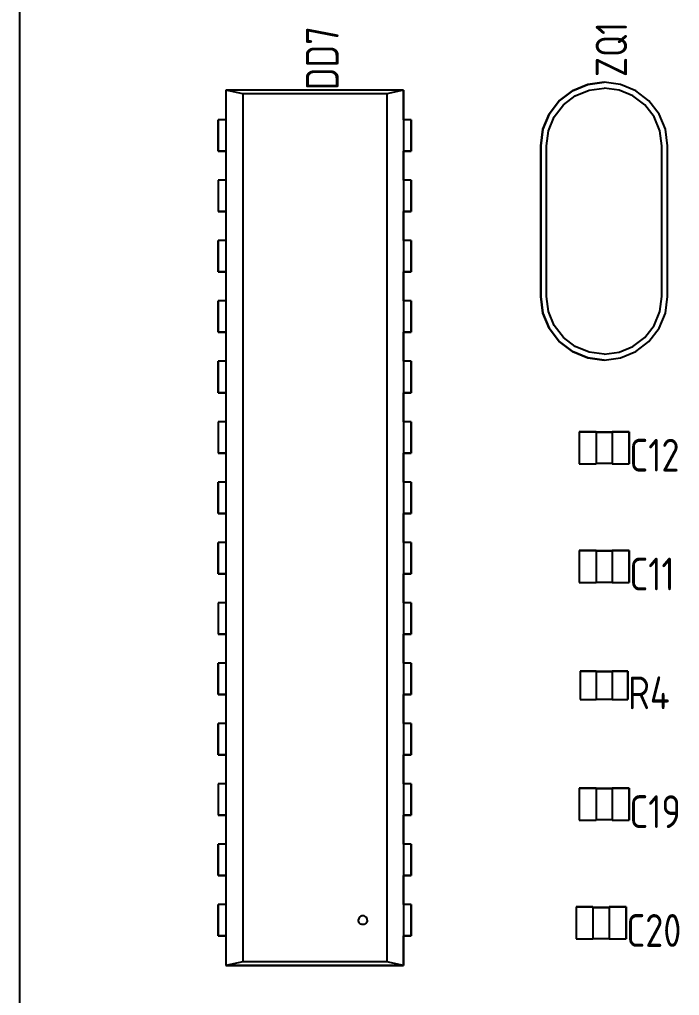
# Model space of a CAD drawing. Header units: inches. Extents: x 0 to 841, y -594 to 0.
# Drawn here: x 272.65 to 300.42, y -205.81 to -164.73 of the extents above; entities that cross this region are included whole.
import ezdxf

# ---------------------------------------------------------------- set-up
doc = ezdxf.new("R2010")
doc.units = ezdxf.units.IN
doc.header["$MEASUREMENT"] = 0
doc.styles.add('GOST type A0', font='gost.TTF', dxfattribs={"height": 2.116667})

msp = doc.modelspace()

# ---------------------------------------------------------------- linework, layer by layer
at = {"color": 7}
for p, q in [((272.646, -60.754), (272.646, -241.354)), ((296.554, -167.469), (295.911, -167.735)), ((295.911, -167.735), (296.554, -167.469)), ((296.554, -167.469), (295.911, -167.735)), ((295.911, -167.735), (296.554, -167.469)), ((297.245, -167.378), (296.554, -167.469)), ((296.554, -167.469), (297.245, -167.378)), ((297.245, -167.378), (296.554, -167.469)), ((296.554, -167.469), (297.245, -167.378)), ((297.936, -167.469), (297.245, -167.378)), ((297.936, -167.469), (297.245, -167.378)), ((297.936, -167.469), (297.245, -167.378)), ((297.936, -167.469), (297.245, -167.378)), ((298.579, -167.735), (297.936, -167.469)), ((298.579, -167.735), (297.936, -167.469)), ((298.579, -167.735), (297.936, -167.469)), ((298.579, -167.735), (297.936, -167.469)), ((288.807, -167.714), (281.326, -167.714)), ((281.326, -167.714), (281.326, -168.959)), ((281.326, -167.714), (281.326, -204.544)), ((282.037, -167.866), (281.326, -167.714)), ((288.807, -167.714), (281.326, -167.714)), ((288.807, -167.714), (281.326, -167.714)), ((281.326, -167.714), (281.326, -168.959)), ((281.326, -167.714), (281.326, -204.544)), ((282.037, -167.866), (281.326, -167.714)), ((288.807, -167.714), (281.326, -167.714)), ((282.037, -167.866), (282.037, -204.392)), ((288.095, -167.866), (282.037, -167.866)), ((282.037, -167.866), (282.037, -204.392)), ((288.095, -167.866), (282.037, -167.866)), ((288.807, -167.714), (288.095, -167.866)), ((288.807, -167.714), (288.095, -167.866)), ((288.095, -167.866), (288.095, -204.392)), ((288.095, -167.866), (288.095, -204.392)), ((288.807, -168.959), (288.807, -167.714)), ((288.807, -167.714), (288.807, -204.544)), ((288.807, -168.959), (288.807, -167.714)), ((288.807, -167.714), (288.807, -204.544)), ((295.911, -167.735), (295.358, -168.159)), ((295.358, -168.159), (295.911, -167.735)), ((295.911, -167.735), (295.358, -168.159)), ((295.358, -168.159), (295.911, -167.735)), ((295.53, -168.331), (296.032, -167.945)), ((295.53, -168.331), (296.032, -167.945)), ((296.032, -167.945), (296.617, -167.703)), ((296.032, -167.945), (296.617, -167.703)), ((296.617, -167.703), (297.245, -167.62)), ((296.617, -167.703), (297.245, -167.62)), ((297.873, -167.703), (297.245, -167.62)), ((297.873, -167.703), (297.245, -167.62)), ((298.458, -167.945), (297.873, -167.703)), ((298.458, -167.945), (297.873, -167.703)), ((298.96, -168.331), (298.458, -167.945)), ((298.96, -168.331), (298.458, -167.945)), ((299.132, -168.159), (298.579, -167.735)), ((299.132, -168.159), (298.579, -167.735)), ((299.132, -168.159), (298.579, -167.735)), ((299.132, -168.159), (298.579, -167.735)), ((295.358, -168.159), (294.934, -168.712)), ((294.934, -168.712), (295.358, -168.159)), ((295.358, -168.159), (294.934, -168.712)), ((294.934, -168.712), (295.358, -168.159)), ((295.144, -168.833), (295.53, -168.331)), ((295.144, -168.833), (295.53, -168.331)), ((299.346, -168.833), (298.96, -168.331)), ((299.346, -168.833), (298.96, -168.331)), ((299.556, -168.712), (299.132, -168.159)), ((299.556, -168.712), (299.132, -168.159)), ((299.556, -168.712), (299.132, -168.159)), ((299.556, -168.712), (299.132, -168.159)), ((294.934, -168.712), (294.668, -169.355)), ((294.668, -169.355), (294.934, -168.712)), ((294.934, -168.712), (294.668, -169.355)), ((294.668, -169.355), (294.934, -168.712)), ((299.822, -169.355), (299.556, -168.712)), ((299.822, -169.355), (299.556, -168.712)), ((299.822, -169.355), (299.556, -168.712)), ((299.822, -169.355), (299.556, -168.712)), ((281.326, -168.959), (281.009, -168.959)), ((281.009, -168.959), (281.009, -170.279)), ((281.326, -168.959), (281.009, -168.959)), ((281.009, -170.279), (281.009, -168.959)), ((281.326, -168.959), (281.009, -168.959)), ((281.009, -168.959), (281.009, -170.279)), ((281.326, -168.959), (281.009, -168.959)), ((281.009, -170.279), (281.009, -168.959)), ((289.124, -168.959), (288.807, -168.959)), ((289.124, -168.959), (288.807, -168.959)), ((289.124, -168.959), (288.807, -168.959)), ((289.124, -168.959), (288.807, -168.959)), ((289.124, -170.279), (289.124, -168.959)), ((289.124, -168.959), (289.124, -170.279)), ((289.124, -170.279), (289.124, -168.959)), ((289.124, -168.959), (289.124, -170.279)), ((294.902, -169.418), (295.144, -168.833)), ((294.902, -169.418), (295.144, -168.833)), ((299.588, -169.418), (299.346, -168.833)), ((299.588, -169.418), (299.346, -168.833)), ((294.668, -169.355), (294.577, -170.046)), ((294.577, -170.046), (294.668, -169.355)), ((294.668, -169.355), (294.577, -170.046)), ((294.577, -170.046), (294.668, -169.355)), ((294.819, -170.046), (294.902, -169.418)), ((294.819, -170.046), (294.902, -169.418)), ((299.671, -170.046), (299.588, -169.418)), ((299.671, -170.046), (299.588, -169.418)), ((299.913, -170.046), (299.822, -169.355)), ((299.913, -170.046), (299.822, -169.355)), ((299.913, -170.046), (299.822, -169.355)), ((299.913, -170.046), (299.822, -169.355)), ((281.009, -170.279), (281.326, -170.279)), ((281.326, -170.279), (281.009, -170.279)), ((281.009, -170.279), (281.326, -170.279)), ((281.326, -170.279), (281.009, -170.279)), ((281.326, -170.279), (281.326, -171.499)), ((281.326, -170.279), (281.326, -171.499)), ((288.807, -171.499), (288.807, -170.279)), ((288.807, -170.279), (289.124, -170.279)), ((289.124, -170.279), (288.807, -170.279)), ((288.807, -171.499), (288.807, -170.279)), ((288.807, -170.279), (289.124, -170.279)), ((289.124, -170.279), (288.807, -170.279)), ((294.577, -170.046), (294.577, -176.396)), ((294.577, -176.396), (294.577, -170.046)), ((294.577, -170.046), (294.577, -176.396)), ((294.577, -176.396), (294.577, -170.046)), ((294.819, -176.396), (294.819, -170.046)), ((294.819, -176.396), (294.819, -170.046)), ((299.671, -176.396), (299.671, -170.046)), ((299.671, -176.396), (299.671, -170.046)), ((299.913, -176.396), (299.913, -170.046)), ((299.913, -176.396), (299.913, -170.046)), ((299.913, -176.396), (299.913, -170.046)), ((299.913, -176.396), (299.913, -170.046)), ((281.326, -171.499), (281.009, -171.499)), ((281.009, -171.499), (281.009, -172.819)), ((281.326, -171.499), (281.009, -171.499)), ((281.009, -171.499), (281.009, -172.819)), ((281.326, -171.499), (281.009, -171.499)), ((281.009, -171.499), (281.009, -172.819)), ((281.326, -171.499), (281.009, -171.499)), ((281.009, -171.499), (281.009, -172.819)), ((289.124, -171.499), (288.807, -171.499)), ((289.124, -171.499), (288.807, -171.499)), ((289.124, -171.499), (288.807, -171.499)), ((289.124, -171.499), (288.807, -171.499)), ((289.124, -172.819), (289.124, -171.499)), ((289.124, -171.499), (289.124, -172.819)), ((289.124, -172.819), (289.124, -171.499)), ((289.124, -171.499), (289.124, -172.819)), ((281.009, -172.819), (281.326, -172.819)), ((281.326, -172.819), (281.009, -172.819)), ((281.009, -172.819), (281.326, -172.819)), ((281.326, -172.819), (281.009, -172.819)), ((281.326, -172.819), (281.326, -174.039)), ((281.326, -172.819), (281.326, -174.039)), ((288.807, -174.039), (288.807, -172.819)), ((288.807, -172.819), (289.124, -172.819)), ((289.124, -172.819), (288.807, -172.819)), ((288.807, -174.039), (288.807, -172.819)), ((288.807, -172.819), (289.124, -172.819)), ((289.124, -172.819), (288.807, -172.819)), ((281.326, -174.039), (281.009, -174.039)), ((281.009, -174.039), (281.009, -175.359)), ((281.326, -174.039), (281.009, -174.039)), ((281.009, -175.359), (281.009, -174.039)), ((281.326, -174.039), (281.009, -174.039)), ((281.009, -174.039), (281.009, -175.359)), ((281.326, -174.039), (281.009, -174.039)), ((281.009, -175.359), (281.009, -174.039)), ((289.124, -174.039), (288.807, -174.039)), ((289.124, -174.039), (288.807, -174.039)), ((289.124, -174.039), (288.807, -174.039)), ((289.124, -174.039), (288.807, -174.039)), ((289.124, -175.359), (289.124, -174.039)), ((289.124, -174.039), (289.124, -175.359)), ((289.124, -175.359), (289.124, -174.039)), ((289.124, -174.039), (289.124, -175.359)), ((281.009, -175.359), (281.326, -175.359)), ((281.326, -175.359), (281.009, -175.359)), ((281.009, -175.359), (281.326, -175.359)), ((281.326, -175.359), (281.009, -175.359)), ((281.326, -175.359), (281.326, -176.579)), ((281.326, -175.359), (281.326, -176.579)), ((288.807, -176.579), (288.807, -175.359)), ((288.807, -175.359), (289.124, -175.359)), ((289.124, -175.359), (288.807, -175.359)), ((288.807, -176.579), (288.807, -175.359)), ((288.807, -175.359), (289.124, -175.359)), ((289.124, -175.359), (288.807, -175.359)), ((281.326, -176.579), (281.009, -176.579)), ((281.009, -176.579), (281.009, -177.899)), ((281.326, -176.579), (281.009, -176.579)), ((281.009, -177.899), (281.009, -176.579)), ((281.326, -176.579), (281.009, -176.579)), ((281.009, -176.579), (281.009, -177.899)), ((281.326, -176.579), (281.009, -176.579)), ((281.009, -177.899), (281.009, -176.579)), ((289.124, -176.579), (288.807, -176.579)), ((289.124, -176.579), (288.807, -176.579)), ((289.124, -176.579), (288.807, -176.579)), ((289.124, -176.579), (288.807, -176.579)), ((289.124, -177.899), (289.124, -176.579)), ((289.124, -176.579), (289.124, -177.899)), ((289.124, -177.899), (289.124, -176.579)), ((289.124, -176.579), (289.124, -177.899)), ((294.577, -176.396), (294.668, -177.087)), ((294.668, -177.087), (294.577, -176.396)), ((294.577, -176.396), (294.668, -177.087)), ((294.668, -177.087), (294.577, -176.396)), ((294.902, -177.024), (294.819, -176.396)), ((294.902, -177.024), (294.819, -176.396)), ((299.588, -177.024), (299.671, -176.396)), ((299.588, -177.024), (299.671, -176.396)), ((299.822, -177.087), (299.913, -176.396)), ((299.822, -177.087), (299.913, -176.396)), ((299.822, -177.087), (299.913, -176.396)), ((299.822, -177.087), (299.913, -176.396)), ((295.144, -177.609), (294.902, -177.024)), ((295.144, -177.609), (294.902, -177.024)), ((299.346, -177.609), (299.588, -177.024)), ((299.346, -177.609), (299.588, -177.024)), ((294.668, -177.087), (294.934, -177.73)), ((294.934, -177.73), (294.668, -177.087)), ((294.668, -177.087), (294.934, -177.73)), ((294.934, -177.73), (294.668, -177.087)), ((299.556, -177.73), (299.822, -177.087)), ((299.556, -177.73), (299.822, -177.087)), ((299.556, -177.73), (299.822, -177.087)), ((299.556, -177.73), (299.822, -177.087)), ((294.934, -177.73), (295.358, -178.283)), ((295.358, -178.283), (294.934, -177.73)), ((294.934, -177.73), (295.358, -178.283)), ((295.358, -178.283), (294.934, -177.73)), ((295.53, -178.111), (295.144, -177.609)), ((295.53, -178.111), (295.144, -177.609)), ((298.96, -178.111), (299.346, -177.609)), ((298.96, -178.111), (299.346, -177.609)), ((299.132, -178.283), (299.556, -177.73)), ((299.132, -178.283), (299.556, -177.73)), ((299.132, -178.283), (299.556, -177.73)), ((299.132, -178.283), (299.556, -177.73)), ((281.009, -177.899), (281.326, -177.899)), ((281.326, -177.899), (281.009, -177.899)), ((281.009, -177.899), (281.326, -177.899)), ((281.326, -177.899), (281.009, -177.899)), ((281.326, -177.899), (281.326, -179.119)), ((281.326, -177.899), (281.326, -179.119)), ((288.807, -179.119), (288.807, -177.899)), ((288.807, -177.899), (289.124, -177.899)), ((289.124, -177.899), (288.807, -177.899)), ((288.807, -179.119), (288.807, -177.899)), ((288.807, -177.899), (289.124, -177.899)), ((289.124, -177.899), (288.807, -177.899)), ((296.032, -178.497), (295.53, -178.111)), ((296.032, -178.497), (295.53, -178.111)), ((298.458, -178.497), (298.96, -178.111)), ((298.458, -178.497), (298.96, -178.111)), ((295.358, -178.283), (295.911, -178.707)), ((295.911, -178.707), (295.358, -178.283)), ((295.358, -178.283), (295.911, -178.707)), ((295.911, -178.707), (295.358, -178.283)), ((296.617, -178.739), (296.032, -178.497)), ((296.617, -178.739), (296.032, -178.497)), ((297.873, -178.739), (298.458, -178.497)), ((297.873, -178.739), (298.458, -178.497)), ((298.579, -178.707), (299.132, -178.283)), ((298.579, -178.707), (299.132, -178.283)), ((298.579, -178.707), (299.132, -178.283)), ((298.579, -178.707), (299.132, -178.283)), ((295.911, -178.707), (296.554, -178.973)), ((296.554, -178.973), (295.911, -178.707)), ((295.911, -178.707), (296.554, -178.973)), ((296.554, -178.973), (295.911, -178.707)), ((296.554, -178.973), (297.245, -179.064)), ((297.245, -179.064), (296.554, -178.973)), ((296.554, -178.973), (297.245, -179.064)), ((297.245, -179.064), (296.554, -178.973)), ((297.245, -178.822), (296.617, -178.739)), ((297.245, -178.822), (296.617, -178.739)), ((297.245, -178.822), (297.873, -178.739)), ((297.245, -178.822), (297.873, -178.739)), ((297.245, -179.064), (297.936, -178.973)), ((297.245, -179.064), (297.936, -178.973)), ((297.245, -179.064), (297.936, -178.973)), ((297.245, -179.064), (297.936, -178.973)), ((297.936, -178.973), (298.579, -178.707)), ((297.936, -178.973), (298.579, -178.707)), ((297.936, -178.973), (298.579, -178.707)), ((297.936, -178.973), (298.579, -178.707)), ((281.326, -179.119), (281.009, -179.119)), ((281.009, -179.119), (281.009, -180.439)), ((281.326, -179.119), (281.009, -179.119)), ((281.009, -180.439), (281.009, -179.119)), ((281.326, -179.119), (281.009, -179.119)), ((281.009, -179.119), (281.009, -180.439)), ((281.326, -179.119), (281.009, -179.119)), ((281.009, -180.439), (281.009, -179.119)), ((289.124, -179.119), (288.807, -179.119)), ((289.124, -179.119), (288.807, -179.119)), ((289.124, -179.119), (288.807, -179.119)), ((289.124, -179.119), (288.807, -179.119)), ((289.124, -180.439), (289.124, -179.119)), ((289.124, -179.119), (289.124, -180.439)), ((289.124, -180.439), (289.124, -179.119)), ((289.124, -179.119), (289.124, -180.439)), ((281.009, -180.439), (281.326, -180.439)), ((281.326, -180.439), (281.009, -180.439)), ((281.009, -180.439), (281.326, -180.439)), ((281.326, -180.439), (281.009, -180.439)), ((281.326, -180.439), (281.326, -181.659)), ((281.326, -180.439), (281.326, -181.659)), ((288.807, -181.659), (288.807, -180.439)), ((288.807, -180.439), (289.124, -180.439)), ((289.124, -180.439), (288.807, -180.439)), ((288.807, -181.659), (288.807, -180.439)), ((288.807, -180.439), (289.124, -180.439)), ((289.124, -180.439), (288.807, -180.439)), ((281.326, -181.659), (281.009, -181.659)), ((281.009, -181.659), (281.009, -182.979)), ((281.326, -181.659), (281.009, -181.659)), ((281.009, -181.659), (281.009, -182.979)), ((281.326, -181.659), (281.009, -181.659)), ((281.009, -181.659), (281.009, -182.979)), ((281.326, -181.659), (281.009, -181.659)), ((281.009, -181.659), (281.009, -182.979)), ((289.124, -181.659), (288.807, -181.659)), ((289.124, -181.659), (288.807, -181.659)), ((289.124, -181.659), (288.807, -181.659)), ((289.124, -181.659), (288.807, -181.659)), ((289.124, -182.979), (289.124, -181.659)), ((289.124, -181.659), (289.124, -182.979)), ((289.124, -182.979), (289.124, -181.659)), ((289.124, -181.659), (289.124, -182.979)), ((296.192, -182.081), (296.192, -183.427)), ((296.903, -182.081), (296.192, -182.081)), ((296.192, -182.081), (296.192, -183.427)), ((296.192, -182.081), (296.903, -182.081)), ((296.192, -182.081), (296.192, -183.427)), ((296.903, -182.081), (296.192, -182.081)), ((296.192, -182.081), (296.192, -183.427)), ((296.192, -182.081), (296.903, -182.081)), ((296.903, -182.1), (296.903, -182.081)), ((296.903, -182.081), (296.903, -183.427)), ((296.903, -182.1), (296.903, -182.081)), ((296.903, -182.081), (296.903, -183.427)), ((297.589, -182.1), (296.903, -182.1)), ((296.903, -182.1), (297.589, -182.1)), ((297.589, -182.1), (296.903, -182.1)), ((296.903, -182.1), (297.589, -182.1)), ((298.3, -182.081), (297.589, -182.081)), ((297.589, -182.081), (297.589, -182.1)), ((297.589, -182.081), (297.589, -183.427)), ((297.589, -182.081), (298.3, -182.081)), ((298.3, -182.081), (297.589, -182.081)), ((297.589, -182.081), (297.589, -182.1)), ((297.589, -182.081), (297.589, -183.427)), ((297.589, -182.081), (298.3, -182.081)), ((298.3, -183.427), (298.3, -182.081)), ((298.3, -182.081), (298.3, -183.427)), ((298.3, -183.427), (298.3, -182.081)), ((298.3, -182.081), (298.3, -183.427)), ((281.009, -182.979), (281.326, -182.979)), ((281.326, -182.979), (281.009, -182.979)), ((281.009, -182.979), (281.326, -182.979)), ((281.326, -182.979), (281.009, -182.979)), ((281.326, -182.979), (281.326, -184.199)), ((281.326, -182.979), (281.326, -184.199)), ((288.807, -184.199), (288.807, -182.979)), ((288.807, -182.979), (289.124, -182.979)), ((289.124, -182.979), (288.807, -182.979)), ((288.807, -184.199), (288.807, -182.979)), ((288.807, -182.979), (289.124, -182.979)), ((289.124, -182.979), (288.807, -182.979)), ((296.192, -183.427), (296.903, -183.427)), ((296.192, -183.427), (296.903, -183.427)), ((296.192, -183.427), (296.903, -183.427)), ((296.192, -183.427), (296.903, -183.427)), ((296.903, -183.427), (296.903, -183.408)), ((296.903, -183.408), (297.589, -183.408)), ((296.903, -183.408), (297.589, -183.408)), ((296.903, -183.427), (296.903, -183.408)), ((296.903, -183.408), (297.589, -183.408)), ((296.903, -183.408), (297.589, -183.408)), ((297.589, -183.408), (297.589, -183.427)), ((297.589, -183.408), (297.589, -183.427)), ((297.589, -183.427), (298.3, -183.427)), ((297.589, -183.427), (298.3, -183.427)), ((297.589, -183.427), (298.3, -183.427)), ((297.589, -183.427), (298.3, -183.427)), ((281.326, -184.199), (281.009, -184.199)), ((281.009, -184.199), (281.009, -185.519)), ((281.326, -184.199), (281.009, -184.199)), ((281.009, -185.519), (281.009, -184.199)), ((281.326, -184.199), (281.009, -184.199)), ((281.009, -184.199), (281.009, -185.519)), ((281.326, -184.199), (281.009, -184.199)), ((281.009, -185.519), (281.009, -184.199)), ((289.124, -184.199), (288.807, -184.199)), ((289.124, -184.199), (288.807, -184.199)), ((289.124, -184.199), (288.807, -184.199)), ((289.124, -184.199), (288.807, -184.199)), ((289.124, -185.519), (289.124, -184.199)), ((289.124, -184.199), (289.124, -185.519)), ((289.124, -185.519), (289.124, -184.199)), ((289.124, -184.199), (289.124, -185.519)), ((281.009, -185.519), (281.326, -185.519)), ((281.326, -185.519), (281.009, -185.519)), ((281.009, -185.519), (281.326, -185.519)), ((281.326, -185.519), (281.009, -185.519)), ((281.326, -185.519), (281.326, -186.739)), ((281.326, -185.519), (281.326, -186.739)), ((288.807, -186.739), (288.807, -185.519)), ((288.807, -185.519), (289.124, -185.519)), ((289.124, -185.519), (288.807, -185.519)), ((288.807, -186.739), (288.807, -185.519)), ((288.807, -185.519), (289.124, -185.519)), ((289.124, -185.519), (288.807, -185.519)), ((281.326, -186.739), (281.009, -186.739)), ((281.009, -186.739), (281.009, -188.059)), ((281.326, -186.739), (281.009, -186.739)), ((281.009, -188.059), (281.009, -186.739)), ((281.326, -186.739), (281.009, -186.739)), ((281.009, -186.739), (281.009, -188.059)), ((281.326, -186.739), (281.009, -186.739)), ((281.009, -188.059), (281.009, -186.739)), ((289.124, -186.739), (288.807, -186.739)), ((289.124, -186.739), (288.807, -186.739)), ((289.124, -186.739), (288.807, -186.739)), ((289.124, -186.739), (288.807, -186.739)), ((289.124, -188.059), (289.124, -186.739)), ((289.124, -186.739), (289.124, -188.059)), ((289.124, -188.059), (289.124, -186.739)), ((289.124, -186.739), (289.124, -188.059)), ((296.192, -187.081), (296.192, -188.427)), ((296.903, -187.081), (296.192, -187.081)), ((296.192, -187.081), (296.192, -188.427)), ((296.192, -187.081), (296.903, -187.081)), ((296.192, -187.081), (296.192, -188.427)), ((296.903, -187.081), (296.192, -187.081)), ((296.192, -187.081), (296.192, -188.427)), ((296.192, -187.081), (296.903, -187.081)), ((296.903, -187.1), (296.903, -187.081)), ((296.903, -187.081), (296.903, -188.427)), ((296.903, -187.1), (296.903, -187.081)), ((296.903, -187.081), (296.903, -188.427)), ((297.589, -187.1), (296.903, -187.1)), ((296.903, -187.1), (297.589, -187.1)), ((297.589, -187.1), (296.903, -187.1)), ((296.903, -187.1), (297.589, -187.1)), ((298.3, -187.081), (297.589, -187.081)), ((297.589, -187.081), (297.589, -187.1)), ((297.589, -187.081), (297.589, -188.427)), ((297.589, -187.081), (298.3, -187.081)), ((298.3, -187.081), (297.589, -187.081)), ((297.589, -187.081), (297.589, -187.1)), ((297.589, -187.081), (297.589, -188.427)), ((297.589, -187.081), (298.3, -187.081)), ((298.3, -188.427), (298.3, -187.081)), ((298.3, -187.081), (298.3, -188.427)), ((298.3, -188.427), (298.3, -187.081)), ((298.3, -187.081), (298.3, -188.427)), ((281.009, -188.059), (281.326, -188.059)), ((281.326, -188.059), (281.009, -188.059)), ((281.009, -188.059), (281.326, -188.059)), ((281.326, -188.059), (281.009, -188.059)), ((281.326, -188.059), (281.326, -189.279)), ((281.326, -188.059), (281.326, -189.279)), ((288.807, -189.279), (288.807, -188.059)), ((288.807, -188.059), (289.124, -188.059)), ((289.124, -188.059), (288.807, -188.059)), ((288.807, -189.279), (288.807, -188.059)), ((288.807, -188.059), (289.124, -188.059)), ((289.124, -188.059), (288.807, -188.059)), ((296.192, -188.427), (296.903, -188.427)), ((296.192, -188.427), (296.903, -188.427)), ((296.192, -188.427), (296.903, -188.427)), ((296.192, -188.427), (296.903, -188.427)), ((296.903, -188.427), (296.903, -188.408)), ((296.903, -188.408), (297.589, -188.408)), ((296.903, -188.408), (297.589, -188.408)), ((296.903, -188.427), (296.903, -188.408)), ((296.903, -188.408), (297.589, -188.408)), ((296.903, -188.408), (297.589, -188.408)), ((297.589, -188.408), (297.589, -188.427)), ((297.589, -188.408), (297.589, -188.427)), ((297.589, -188.427), (298.3, -188.427)), ((297.589, -188.427), (298.3, -188.427)), ((297.589, -188.427), (298.3, -188.427)), ((297.589, -188.427), (298.3, -188.427)), ((281.326, -189.279), (281.009, -189.279)), ((281.009, -189.279), (281.009, -190.599)), ((281.326, -189.279), (281.009, -189.279)), ((281.009, -189.279), (281.009, -190.599)), ((281.326, -189.279), (281.009, -189.279)), ((281.009, -189.279), (281.009, -190.599)), ((281.326, -189.279), (281.009, -189.279)), ((281.009, -189.279), (281.009, -190.599)), ((289.124, -189.279), (288.807, -189.279)), ((289.124, -189.279), (288.807, -189.279)), ((289.124, -189.279), (288.807, -189.279)), ((289.124, -189.279), (288.807, -189.279)), ((289.124, -190.599), (289.124, -189.279)), ((289.124, -189.279), (289.124, -190.599)), ((289.124, -190.599), (289.124, -189.279)), ((289.124, -189.279), (289.124, -190.599)), ((281.009, -190.599), (281.326, -190.599)), ((281.326, -190.599), (281.009, -190.599)), ((281.009, -190.599), (281.326, -190.599)), ((281.326, -190.599), (281.009, -190.599)), ((281.326, -190.599), (281.326, -191.819)), ((281.326, -190.599), (281.326, -191.819)), ((288.807, -191.819), (288.807, -190.599)), ((288.807, -190.599), (289.124, -190.599)), ((289.124, -190.599), (288.807, -190.599)), ((288.807, -191.819), (288.807, -190.599)), ((288.807, -190.599), (289.124, -190.599)), ((289.124, -190.599), (288.807, -190.599)), ((281.326, -191.819), (281.009, -191.819)), ((281.009, -191.819), (281.009, -193.139)), ((281.326, -191.819), (281.009, -191.819)), ((281.009, -193.139), (281.009, -191.819)), ((281.326, -191.819), (281.009, -191.819)), ((281.009, -191.819), (281.009, -193.139)), ((281.326, -191.819), (281.009, -191.819)), ((281.009, -193.139), (281.009, -191.819)), ((289.124, -191.819), (288.807, -191.819)), ((289.124, -191.819), (288.807, -191.819)), ((289.124, -191.819), (288.807, -191.819)), ((289.124, -191.819), (288.807, -191.819)), ((289.124, -193.139), (289.124, -191.819)), ((289.124, -191.819), (289.124, -193.139)), ((289.124, -193.139), (289.124, -191.819)), ((289.124, -191.819), (289.124, -193.139)), ((296.243, -192.157), (296.243, -193.351)), ((296.903, -192.157), (296.243, -192.157)), ((296.243, -192.157), (296.243, -193.351)), ((296.243, -192.157), (296.903, -192.157)), ((296.243, -192.157), (296.243, -193.351)), ((296.903, -192.157), (296.243, -192.157)), ((296.243, -192.157), (296.243, -193.351)), ((296.243, -192.157), (296.903, -192.157)), ((296.903, -192.174), (296.903, -192.157)), ((296.903, -192.157), (296.903, -193.351)), ((296.903, -192.174), (296.903, -192.157)), ((296.903, -192.157), (296.903, -193.351)), ((297.589, -192.174), (296.903, -192.174)), ((296.903, -192.174), (297.589, -192.174)), ((297.589, -192.174), (296.903, -192.174)), ((296.903, -192.174), (297.589, -192.174)), ((298.249, -192.157), (297.589, -192.157)), ((297.589, -192.157), (297.589, -192.174)), ((297.589, -192.157), (297.589, -193.351)), ((297.589, -192.157), (298.249, -192.157)), ((298.249, -192.157), (297.589, -192.157)), ((297.589, -192.157), (297.589, -192.174)), ((297.589, -192.157), (297.589, -193.351)), ((297.589, -192.157), (298.249, -192.157)), ((298.249, -193.351), (298.249, -192.157)), ((298.249, -192.157), (298.249, -193.351)), ((298.249, -193.351), (298.249, -192.157)), ((298.249, -192.157), (298.249, -193.351)), ((281.009, -193.139), (281.326, -193.139)), ((281.326, -193.139), (281.009, -193.139)), ((281.009, -193.139), (281.326, -193.139)), ((281.326, -193.139), (281.009, -193.139)), ((281.326, -193.139), (281.326, -194.359)), ((281.326, -193.139), (281.326, -194.359)), ((288.807, -194.359), (288.807, -193.139)), ((288.807, -193.139), (289.124, -193.139)), ((289.124, -193.139), (288.807, -193.139)), ((288.807, -194.359), (288.807, -193.139)), ((288.807, -193.139), (289.124, -193.139)), ((289.124, -193.139), (288.807, -193.139)), ((296.243, -193.351), (296.903, -193.351)), ((296.243, -193.351), (296.903, -193.351)), ((296.243, -193.351), (296.903, -193.351)), ((296.243, -193.351), (296.903, -193.351)), ((296.903, -193.351), (296.903, -193.334)), ((296.903, -193.334), (297.589, -193.334)), ((296.903, -193.334), (297.589, -193.334)), ((296.903, -193.351), (296.903, -193.334)), ((296.903, -193.334), (297.589, -193.334)), ((296.903, -193.334), (297.589, -193.334)), ((297.589, -193.334), (297.589, -193.351)), ((297.589, -193.334), (297.589, -193.351)), ((297.589, -193.351), (298.249, -193.351)), ((297.589, -193.351), (298.249, -193.351)), ((297.589, -193.351), (298.249, -193.351)), ((297.589, -193.351), (298.249, -193.351)), ((281.326, -194.359), (281.009, -194.359)), ((281.009, -194.359), (281.009, -195.679)), ((281.326, -194.359), (281.009, -194.359)), ((281.009, -195.679), (281.009, -194.359)), ((281.326, -194.359), (281.009, -194.359)), ((281.009, -194.359), (281.009, -195.679)), ((281.326, -194.359), (281.009, -194.359)), ((281.009, -195.679), (281.009, -194.359)), ((289.124, -194.359), (288.807, -194.359)), ((289.124, -194.359), (288.807, -194.359)), ((289.124, -194.359), (288.807, -194.359)), ((289.124, -194.359), (288.807, -194.359)), ((289.124, -195.679), (289.124, -194.359)), ((289.124, -194.359), (289.124, -195.679)), ((289.124, -195.679), (289.124, -194.359)), ((289.124, -194.359), (289.124, -195.679)), ((281.009, -195.679), (281.326, -195.679)), ((281.326, -195.679), (281.009, -195.679)), ((281.009, -195.679), (281.326, -195.679)), ((281.326, -195.679), (281.009, -195.679)), ((281.326, -195.679), (281.326, -196.899)), ((281.326, -195.679), (281.326, -196.899)), ((288.807, -196.899), (288.807, -195.679)), ((288.807, -195.679), (289.124, -195.679)), ((289.124, -195.679), (288.807, -195.679)), ((288.807, -196.899), (288.807, -195.679)), ((288.807, -195.679), (289.124, -195.679)), ((289.124, -195.679), (288.807, -195.679)), ((281.326, -196.899), (281.009, -196.899)), ((281.009, -196.899), (281.009, -198.219)), ((281.326, -196.899), (281.009, -196.899)), ((281.009, -196.899), (281.009, -198.219)), ((281.326, -196.899), (281.009, -196.899)), ((281.009, -196.899), (281.009, -198.219)), ((281.326, -196.899), (281.009, -196.899)), ((281.009, -196.899), (281.009, -198.219)), ((289.124, -196.899), (288.807, -196.899)), ((289.124, -196.899), (288.807, -196.899)), ((289.124, -196.899), (288.807, -196.899)), ((289.124, -196.899), (288.807, -196.899)), ((289.124, -198.219), (289.124, -196.899)), ((289.124, -196.899), (289.124, -198.219)), ((289.124, -198.219), (289.124, -196.899)), ((289.124, -196.899), (289.124, -198.219)), ((296.192, -197.081), (296.192, -198.427)), ((296.903, -197.081), (296.192, -197.081)), ((296.192, -197.081), (296.192, -198.427)), ((296.192, -197.081), (296.903, -197.081)), ((296.192, -197.081), (296.192, -198.427)), ((296.903, -197.081), (296.192, -197.081)), ((296.192, -197.081), (296.192, -198.427)), ((296.192, -197.081), (296.903, -197.081)), ((296.903, -197.1), (296.903, -197.081)), ((296.903, -197.081), (296.903, -198.427)), ((296.903, -197.1), (296.903, -197.081)), ((296.903, -197.081), (296.903, -198.427)), ((297.589, -197.1), (296.903, -197.1)), ((296.903, -197.1), (297.589, -197.1)), ((297.589, -197.1), (296.903, -197.1)), ((296.903, -197.1), (297.589, -197.1)), ((298.3, -197.081), (297.589, -197.081)), ((297.589, -197.081), (297.589, -197.1)), ((297.589, -197.081), (297.589, -198.427)), ((297.589, -197.081), (298.3, -197.081)), ((298.3, -197.081), (297.589, -197.081)), ((297.589, -197.081), (297.589, -197.1)), ((297.589, -197.081), (297.589, -198.427)), ((297.589, -197.081), (298.3, -197.081)), ((298.3, -198.427), (298.3, -197.081)), ((298.3, -197.081), (298.3, -198.427)), ((298.3, -198.427), (298.3, -197.081)), ((298.3, -197.081), (298.3, -198.427)), ((281.009, -198.219), (281.326, -198.219)), ((281.326, -198.219), (281.009, -198.219)), ((281.009, -198.219), (281.326, -198.219)), ((281.326, -198.219), (281.009, -198.219)), ((281.326, -198.219), (281.326, -199.439)), ((281.326, -198.219), (281.326, -199.439)), ((288.807, -199.439), (288.807, -198.219)), ((288.807, -198.219), (289.124, -198.219)), ((289.124, -198.219), (288.807, -198.219)), ((288.807, -199.439), (288.807, -198.219)), ((288.807, -198.219), (289.124, -198.219)), ((289.124, -198.219), (288.807, -198.219)), ((296.192, -198.427), (296.903, -198.427)), ((296.192, -198.427), (296.903, -198.427)), ((296.192, -198.427), (296.903, -198.427)), ((296.192, -198.427), (296.903, -198.427)), ((296.903, -198.427), (296.903, -198.408)), ((296.903, -198.408), (297.589, -198.408)), ((296.903, -198.408), (297.589, -198.408)), ((296.903, -198.427), (296.903, -198.408)), ((296.903, -198.408), (297.589, -198.408)), ((296.903, -198.408), (297.589, -198.408)), ((297.589, -198.408), (297.589, -198.427)), ((297.589, -198.408), (297.589, -198.427)), ((297.589, -198.427), (298.3, -198.427)), ((297.589, -198.427), (298.3, -198.427)), ((297.589, -198.427), (298.3, -198.427)), ((297.589, -198.427), (298.3, -198.427)), ((281.326, -199.439), (281.009, -199.439)), ((281.009, -199.439), (281.009, -200.759)), ((281.326, -199.439), (281.009, -199.439)), ((281.009, -200.759), (281.009, -199.439)), ((281.326, -199.439), (281.009, -199.439)), ((281.009, -199.439), (281.009, -200.759)), ((281.326, -199.439), (281.009, -199.439)), ((281.009, -200.759), (281.009, -199.439)), ((289.124, -199.439), (288.807, -199.439)), ((289.124, -199.439), (288.807, -199.439)), ((289.124, -199.439), (288.807, -199.439)), ((289.124, -199.439), (288.807, -199.439)), ((289.124, -200.759), (289.124, -199.439)), ((289.124, -199.439), (289.124, -200.759)), ((289.124, -200.759), (289.124, -199.439)), ((289.124, -199.439), (289.124, -200.759)), ((281.009, -200.759), (281.326, -200.759)), ((281.326, -200.759), (281.009, -200.759)), ((281.009, -200.759), (281.326, -200.759)), ((281.326, -200.759), (281.009, -200.759)), ((281.326, -200.759), (281.326, -201.979)), ((281.326, -200.759), (281.326, -201.979)), ((288.807, -201.979), (288.807, -200.759)), ((288.807, -200.759), (289.124, -200.759)), ((289.124, -200.759), (288.807, -200.759)), ((288.807, -201.979), (288.807, -200.759)), ((288.807, -200.759), (289.124, -200.759)), ((289.124, -200.759), (288.807, -200.759)), ((281.326, -201.979), (281.009, -201.979)), ((281.009, -201.979), (281.009, -203.299)), ((281.326, -201.979), (281.009, -201.979)), ((281.009, -203.299), (281.009, -201.979)), ((281.326, -201.979), (281.009, -201.979)), ((281.009, -201.979), (281.009, -203.299)), ((281.326, -201.979), (281.009, -201.979)), ((281.009, -203.299), (281.009, -201.979)), ((289.124, -201.979), (288.807, -201.979)), ((289.124, -201.979), (288.807, -201.979)), ((289.124, -201.979), (288.807, -201.979)), ((289.124, -201.979), (288.807, -201.979)), ((289.124, -203.299), (289.124, -201.979)), ((289.124, -201.979), (289.124, -203.299)), ((289.124, -203.299), (289.124, -201.979)), ((289.124, -201.979), (289.124, -203.299)), ((287.012, -202.47), (286.972, -202.495)), ((287.012, -202.47), (286.972, -202.495)), ((287.056, -202.455), (287.012, -202.47)), ((287.056, -202.455), (287.012, -202.47)), ((287.103, -202.452), (287.056, -202.455)), ((287.103, -202.452), (287.056, -202.455)), ((287.149, -202.461), (287.103, -202.452)), ((287.149, -202.461), (287.103, -202.452)), ((287.192, -202.481), (287.149, -202.461)), ((287.192, -202.481), (287.149, -202.461)), ((287.228, -202.511), (287.192, -202.481)), ((287.228, -202.511), (287.192, -202.481)), ((296.065, -202.081), (296.065, -203.427)), ((296.776, -202.081), (296.065, -202.081)), ((296.065, -202.081), (296.065, -203.427)), ((296.065, -202.081), (296.776, -202.081)), ((296.065, -202.081), (296.065, -203.427)), ((296.776, -202.081), (296.065, -202.081)), ((296.065, -202.081), (296.065, -203.427)), ((296.065, -202.081), (296.776, -202.081)), ((296.776, -202.1), (296.776, -202.081)), ((296.776, -202.081), (296.776, -203.427)), ((296.776, -202.1), (296.776, -202.081)), ((296.776, -202.081), (296.776, -203.427)), ((297.462, -202.1), (296.776, -202.1)), ((296.776, -202.1), (297.462, -202.1)), ((297.462, -202.1), (296.776, -202.1)), ((296.776, -202.1), (297.462, -202.1)), ((298.173, -202.081), (297.462, -202.081)), ((297.462, -202.081), (297.462, -202.1)), ((297.462, -202.081), (297.462, -203.427)), ((297.462, -202.081), (298.173, -202.081)), ((298.173, -202.081), (297.462, -202.081)), ((297.462, -202.081), (297.462, -202.1)), ((297.462, -202.081), (297.462, -203.427)), ((297.462, -202.081), (298.173, -202.081)), ((298.173, -203.427), (298.173, -202.081)), ((298.173, -202.081), (298.173, -203.427)), ((298.173, -203.427), (298.173, -202.081)), ((298.173, -202.081), (298.173, -203.427)), ((286.918, -202.57), (286.906, -202.616)), ((286.918, -202.57), (286.906, -202.616)), ((286.906, -202.662), (286.906, -202.616)), ((286.906, -202.662), (286.906, -202.616)), ((286.918, -202.708), (286.906, -202.662)), ((286.918, -202.708), (286.906, -202.662)), ((286.94, -202.529), (286.918, -202.57)), ((286.94, -202.529), (286.918, -202.57)), ((286.94, -202.749), (286.918, -202.708)), ((286.94, -202.749), (286.918, -202.708)), ((286.972, -202.495), (286.94, -202.529)), ((286.972, -202.495), (286.94, -202.529)), ((286.972, -202.783), (286.94, -202.749)), ((286.972, -202.783), (286.94, -202.749)), ((287.012, -202.808), (286.972, -202.783)), ((287.012, -202.808), (286.972, -202.783)), ((287.056, -202.823), (287.012, -202.808)), ((287.056, -202.823), (287.012, -202.808)), ((287.103, -202.826), (287.056, -202.823)), ((287.103, -202.826), (287.056, -202.823)), ((287.149, -202.817), (287.103, -202.826)), ((287.149, -202.817), (287.103, -202.826)), ((287.192, -202.797), (287.149, -202.817)), ((287.192, -202.797), (287.149, -202.817)), ((287.228, -202.767), (287.192, -202.797)), ((287.228, -202.767), (287.192, -202.797)), ((287.255, -202.549), (287.228, -202.511)), ((287.255, -202.549), (287.228, -202.511)), ((287.255, -202.729), (287.228, -202.767)), ((287.255, -202.729), (287.228, -202.767)), ((287.273, -202.592), (287.255, -202.549)), ((287.273, -202.592), (287.255, -202.549)), ((287.273, -202.686), (287.255, -202.729)), ((287.273, -202.686), (287.255, -202.729)), ((287.279, -202.639), (287.273, -202.592)), ((287.279, -202.639), (287.273, -202.592)), ((287.279, -202.639), (287.273, -202.686)), ((287.279, -202.639), (287.273, -202.686)), ((281.009, -203.299), (281.326, -203.299)), ((281.326, -203.299), (281.009, -203.299)), ((281.009, -203.299), (281.326, -203.299)), ((281.326, -203.299), (281.009, -203.299)), ((281.326, -203.299), (281.326, -204.544)), ((281.326, -203.299), (281.326, -204.544)), ((288.807, -204.544), (288.807, -203.299)), ((288.807, -203.299), (289.124, -203.299)), ((289.124, -203.299), (288.807, -203.299)), ((288.807, -204.544), (288.807, -203.299)), ((288.807, -203.299), (289.124, -203.299)), ((289.124, -203.299), (288.807, -203.299)), ((296.065, -203.427), (296.776, -203.427)), ((296.065, -203.427), (296.776, -203.427)), ((296.065, -203.427), (296.776, -203.427)), ((296.065, -203.427), (296.776, -203.427)), ((296.776, -203.427), (296.776, -203.408)), ((296.776, -203.408), (297.462, -203.408)), ((296.776, -203.408), (297.462, -203.408)), ((296.776, -203.427), (296.776, -203.408)), ((296.776, -203.408), (297.462, -203.408)), ((296.776, -203.408), (297.462, -203.408)), ((297.462, -203.408), (297.462, -203.427)), ((297.462, -203.408), (297.462, -203.427)), ((297.462, -203.427), (298.173, -203.427)), ((297.462, -203.427), (298.173, -203.427)), ((297.462, -203.427), (298.173, -203.427)), ((297.462, -203.427), (298.173, -203.427)), ((282.037, -204.392), (281.326, -204.544)), ((282.037, -204.392), (281.326, -204.544)), ((281.326, -204.544), (288.807, -204.544)), ((288.807, -204.544), (281.326, -204.544)), ((281.326, -204.544), (288.807, -204.544)), ((288.807, -204.544), (281.326, -204.544)), ((288.095, -204.392), (282.037, -204.392)), ((288.095, -204.392), (282.037, -204.392)), ((288.807, -204.544), (288.095, -204.392)), ((288.807, -204.544), (288.095, -204.392))]:
    msp.add_line(p, q, dxfattribs=at)

# ---------------------------------------------------------------- texts
at = {"color": 7, "style": 'GOST type A0'}
for s, height, p in [('ZQ1', 1.3244, (298.212, -167.155)), ('DD7', 1.3796, (286.073, -167.711))]:
    msp.add_text(s, height=height, rotation=90, dxfattribs=at).set_placement(p)
for s, p in [('C12', (298.303, -183.761)), ('C11', (298.303, -188.761)), ('R4', (298.252, -193.761)), ('C19', (298.303, -198.761)), ('C20', (298.176, -203.761))]:
    msp.add_text(s, height=1.3796, dxfattribs=at).set_placement(p)

doc.saveas('drawing.dxf')
